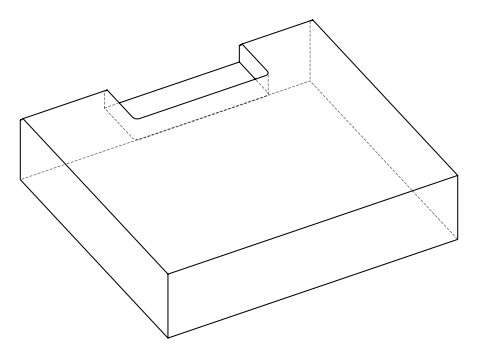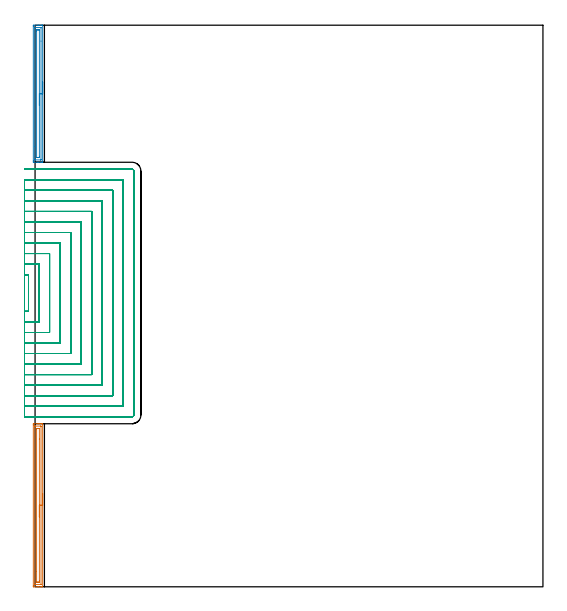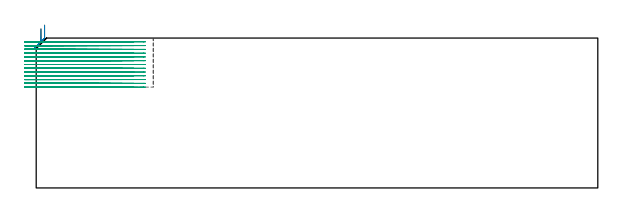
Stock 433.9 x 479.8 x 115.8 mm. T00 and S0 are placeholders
(PLAN: 3 operations, 1 tool changes, 134 min)
(1 AREA_MILL | FG_CHAMFER_SURFACE | UGT0205_001 | 3.56 min | 4638 mm3)
(2 AREA_MILL_1 | FG_CHAMFER_SURFACE_1 | UGT0205_001 | 3.03 min | 3889 mm3)
(3 MILL_SLOT | SLOT_PARTIAL_RECTANGULAR | NXT0201_011 | Follow Part, ap 3, ae 75% | 127.37 min | 764179 mm3)
(TOOL UGT0205_001 | Chamfer Mill 20 x 3 x 45 deg. | D20 FL50 Z2)
(TOOL NXT0201_011 | ENDMILL 12mm [2P460-1200-NA 1630] | D12 FL38 Z6)
(OP 1 AREA_MILL)
G17 G21 G94 G90
T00 M6
G54
G17 G0 G90 X6.5 Y79.65 S1061 M3
G43 Z125.8 H0
G94 G1 Y79.612 Z124.928 F250.
Y79.498 Z124.063
Y79.309 Z123.212
Y79.047 Z122.38
Y78.713 Z121.574
Y78.31 Z120.8
Y77.841 Z120.064
Y77.31 Z119.372
Y76.721 Z118.729
Y76.078 Z118.139
Y75.386 Z117.608
Y74.65 Z117.14
Y73.876 Z116.737
Y73.07 Z116.403
Y72.238 Z116.141
Y71.386 Z115.952
Y70.522 Z115.838
Y69.65 Z115.8
X6.501 Y0.01 Z115.799
X6.202 Y0. Z115.501
X5.709 Z115.008
X5.148 Z114.443
X3.103 Z112.4
X2.5 Z111.794
X-1.031 Y0.001 Z108.266
X-1.26 Y0.004 Z108.037
X-1.491 Y0.009 Z107.806
X-1.495 Y0.119 Z107.803
X-1.499 Y0.587 Z107.801
X-1.5 Y1.061 Z107.8
Y138.295
X-1.499 Y138.713 Z107.801
X-1.495 Y139.181 Z107.803
X-1.491 Y139.291 Z107.806
X-1.031 Y139.3 Z108.266
X2.5 Z111.794
X3.103 Z112.4
X3.383 Z112.68
X5.148 Z114.443
X5.709 Z115.008
X6.031 Z115.33
X6.203 Y139.299 Z115.502
X6.494 Y139.29 Z115.793
X6.5 Y139.158 Z115.8
Y69.65
X5.086 Z114.386
X5.085 Y2.162 Z114.385
X5.083 Y2.059 Z114.383
X5.079 Y2.016 Z114.379
X4.997 Y2.009 Z114.297
X4.631 Y2.001 Z113.931
X0.217 Y2. Z109.517
X0.018 Y2.004 Z109.318
X-0.07 Y2.01 Z109.23
X-0.084 Y2.305 Z109.216
X-0.085 Y2.369 Z109.215
Y137.138
X-0.083 Y137.241 Z109.217
X-0.079 Y137.284 Z109.221
X0.003 Y137.291 Z109.303
X0.369 Y137.299 Z109.669
X4.783 Y137.3 Z114.083
X4.982 Y137.296 Z114.282
X5.07 Y137.29 Z114.37
X5.084 Y136.995 Z114.384
X5.085 Y136.931 Z114.385
X5.086 Y69.65 Z114.386
X3.671 Z112.971
Y5.043
X3.67 Y4.752 Z112.97
X3.666 Y4.152 Z112.966
X3.664 Y4.015 Z112.964
X3.528 Y4.005 Z112.828
X3.383 Y4.002 Z112.683
X2.65 Y4. Z111.95
X1.767 Z111.067
X1.617 Y4.001 Z110.917
X1.467 Y4.003 Z110.767
X1.367 Y4.007 Z110.667
X1.336 Y4.01 Z110.636
X1.334 Y4.021 Z110.634
X1.331 Y4.055 Z110.631
X1.329 Y4.152 Z110.629
X1.328 Y13.081 Z110.628
X1.329 Y134.257 Z110.629
Y134.548
X1.334 Y135.148 Z110.634
X1.336 Y135.285 Z110.636
X1.472 Y135.295 Z110.772
X1.617 Y135.298 Z110.917
X2.35 Y135.3 Z111.65
X3.233 Z112.533
X3.383 Y135.299 Z112.683
X3.533 Y135.297 Z112.833
X3.632 Y135.293 Z112.932
X3.664 Y135.29 Z112.964
X3.666 Y135.279 Z112.966
X3.669 Y135.245 Z112.969
X3.67 Y135.148 Z112.97
X3.671 Y126.181 Z112.971
Y69.65
Y68.778 Z113.01
Y67.913 Z113.123
Y67.062 Z113.312
Y66.23 Z113.575
Y65.424 Z113.908
Y64.65 Z114.311
Y63.914 Z114.78
Y63.222 Z115.311
Y62.579 Z115.9
Y61.99 Z116.544
Y61.458 Z117.236
Y60.99 Z117.971
Y60.587 Z118.745
Y60.253 Z119.551
Y59.991 Z120.383
Y59.802 Z121.235
Y59.688 Z122.1
Y59.65 Z122.971
G0 Z125.8
M5
M2
(OP 2 AREA_MILL_1)
G17 G21 G94 G90
T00 M6
G54
G17 G0 G90 X6.5 Y431.25 S1061 M3
G43 Z125.8 H0
G94 G1 Y431.212 Z124.928 F250.
Y431.098 Z124.063
Y430.909 Z123.212
Y430.647 Z122.38
Y430.313 Z121.574
Y429.91 Z120.8
Y429.442 Z120.064
Y428.91 Z119.372
Y428.321 Z118.729
Y427.678 Z118.139
Y426.986 Z117.608
Y426.25 Z117.14
Y425.476 Z116.737
Y424.67 Z116.403
Y423.838 Z116.141
Y422.987 Z115.952
Y422.122 Z115.838
Y421.25 Z115.8
Y362.848
X6.497 Y362.708 Z115.788
X6.491 Y362.707 Z115.782
X6.188 Y362.7 Z115.487
X5.735 Z115.034
X5.148 Z114.443
X3.089 Z112.387
X2.5 Z111.795
X1.912 Z111.207
X-1.031 Y362.701 Z108.266
X-1.26 Y362.704 Z108.037
X-1.491 Y362.709 Z107.806
X-1.495 Y362.825 Z107.803
X-1.499 Y363.294 Z107.801
X-1.5 Y363.768 Z107.8
Y478.788
X-1.499 Y479.206 Z107.801
X-1.495 Y479.675 Z107.803
X-1.491 Y479.791 Z107.806
X-1.031 Y479.8 Z108.266
X2.5 Z111.795
X3.089 Z112.387
X3.383 Z112.68
X5.148 Z114.443
X5.735 Z115.034
X6.031 Z115.33
X6.189 Z115.488
X6.491 Y479.793 Z115.782
X6.497 Y479.792 Z115.788
X6.5 Y479.652 Z115.8
Y421.25
X5.086 Z114.386
X5.085 Y364.87 Z114.385
X5.083 Y364.767 Z114.383
X5.079 Y364.724 Z114.379
X5.012 Y364.71 Z114.312
X4.638 Y364.701 Z113.938
X0.225 Y364.7 Z109.525
X0.019 Y364.704 Z109.319
X-0.075 Y364.71 Z109.225
X-0.085 Y365.013 Z109.215
X-0.086 Y376.361 Z109.214
X-0.085 Y477.63 Z109.215
X-0.083 Y477.733 Z109.217
X-0.079 Y477.777 Z109.221
X-0.012 Y477.79 Z109.288
X0.362 Y477.799 Z109.662
X4.775 Y477.8 Z114.075
X4.981 Y477.796 Z114.281
X5.075 Y477.79 Z114.375
X5.085 Y477.487 Z114.385
X5.086 Y466.217 Z114.386
Y421.25
X3.671 Z112.971
Y367.752
X3.67 Y367.461 Z112.97
X3.666 Y366.86 Z112.966
X3.664 Y366.724 Z112.964
X3.534 Y366.708 Z112.834
X3.383 Y366.704 Z112.683
X2.659 Y366.7 Z111.959
X2.5 Z111.8
X1.776 Z111.076
X1.617 Y366.701 Z110.917
X1.459 Y366.705 Z110.759
X1.354 Y366.71 Z110.654
X1.334 Y366.716 Z110.634
X1.333 Y366.729 Z110.633
X1.33 Y366.763 Z110.63
X1.329 Y366.86 Z110.629
Y474.748
Y475.039
X1.334 Y475.64 Z110.634
X1.335 Y475.776 Z110.635
X1.466 Y475.792 Z110.766
X1.617 Y475.796 Z110.917
X2.341 Y475.8 Z111.641
X2.5 Z111.8
X3.224 Z112.524
X3.383 Y475.799 Z112.683
X3.541 Y475.795 Z112.841
X3.646 Y475.79 Z112.946
X3.666 Y475.784 Z112.966
X3.667 Y475.771 Z112.967
X3.67 Y475.737 Z112.97
X3.671 Y475.64 Z112.971
Y421.25
Y420.378 Z113.009
Y419.514 Z113.123
Y418.662 Z113.312
Y417.83 Z113.575
Y417.024 Z113.908
Y416.25 Z114.311
Y415.514 Z114.78
Y414.822 Z115.311
Y414.179 Z115.9
Y413.59 Z116.544
Y413.059 Z117.236
Y412.59 Z117.971
Y412.187 Z118.745
Y411.853 Z119.551
Y411.591 Z120.383
Y411.402 Z121.235
Y411.288 Z122.1
Y411.25 Z122.971
G0 Z125.8
M5
M2
(OP 3 MILL_SLOT)
G17 G21 G94 G90
T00 M6
G54
G17 G0 G90 X-9. Y235.3 S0 M3
G43 Z125.8 H1
Z112.885
G94 G1 X-6. Y235.301 F250.
G2 X-5.6 Y235.3 R90. F500.
G1 Y266.7
G2 X-6. Y266.699 R90.
G1 X-9. Y266.7 F250.
Y226.3
X-6.
X3.4 F500.
Y275.7
X-6.
X-9. Y275.701 F250.
Y217.299
X-6. Y217.3
X12.4 F500.
Y284.7
X-6.
X-9. Y284.701 F250.
Y208.299
X-6. Y208.3
X21.4 F500.
Y293.7
X-6.
X-9. Y293.701 F250.
Y199.299
X-6. Y199.3
X30.4 F500.
Y302.7
X-6.
X-9. Y302.701 F250.
Y190.299
X-6. Y190.3
X39.4 F500.
Y311.7
X-6.
X-9. Y311.701 F250.
Y181.299
X-6. Y181.3
X48.4 F500.
Y320.7
X-6.
X-9. Y320.701 F250.
Y172.299
X-6. Y172.3
X57.4 F500.
Y329.7
X-6.
X-9. Y329.702 F250.
Y163.298
X-6. Y163.3
X66.4 F500.
Y338.7
X-6.
X-9. Y338.703 F250.
Y154.296
X-6. Y154.3
X75.4 F500.
Y347.7
X-6.
X-9. Y347.706 F250.
X-8.987 Y145.3
X-5.987
X82.9 F500.
G3 X84.4 Y146.8 R1.5
G1 Y355.2
G3 X82.9 Y356.7 R1.5
G1 X-5.983
X-8.983 F250.
G0 X-9. Y235.301 Z109.969
G1 X-6.
G2 X-5.6 Y235.3 R90. F500.
G1 Y266.7
G2 X-6. Y266.699 R90.
G1 X-9. F250.
Y226.3
X-6.
X3.4 F500.
Y275.7
X-6.
X-9. F250.
Y217.3
X-6.
X12.4 F500.
Y284.7
X-6.
X-9. F250.
Y208.3
X-6.
X21.4 F500.
Y293.7
X-6.
X-9. F250.
Y199.3
X-6.
X30.4 F500.
Y302.7
X-6.
X-9. F250.
Y190.3
X-6.
X39.4 F500.
Y311.7
X-6.
X-9. F250.
Y181.3
X-6.
X48.4 F500.
Y320.7
X-6.
X-9. F250.
Y172.3
X-6.
X57.4 F500.
Y329.7
X-6.
X-9. F250.
Y163.3
X-6.
X66.4 F500.
Y338.7
X-6.
X-9. F250.
Y154.3
X-6.
X75.4 F500.
Y347.7
X-6.
X-9. F250.
Y145.3
X-6.
X82.9 F500.
G3 X84.4 Y146.8 R1.5
G1 Y355.2
G3 X82.9 Y356.7 R1.5
G1 X-6.
X-9. F250.
G0 Y235.301 Z107.054
G1 X-6.
G2 X-5.6 Y235.3 R90. F500.
G1 Y266.7
G2 X-6. Y266.699 R90.
G1 X-9. F250.
Y226.3
X-6.
X3.4 F500.
Y275.7
X-6.
X-9. F250.
Y217.3
X-6.
X12.4 F500.
Y284.7
X-6.
X-9. F250.
Y208.3
X-6.
X21.4 F500.
Y293.7
X-6.
X-9. F250.
Y199.3
X-6.
X30.4 F500.
Y302.7
X-6.
X-9. F250.
Y190.3
X-6.
X39.4 F500.
Y311.7
X-6.
X-9. F250.
Y181.3
X-6.
X48.4 F500.
Y320.7
X-6.
X-9. F250.
Y172.3
X-6.
X57.4 F500.
Y329.7
X-6.
X-9. F250.
Y163.3
X-6.
X66.4 F500.
Y338.7
X-6.
X-9. F250.
Y154.3
X-6.
X75.4 F500.
Y347.7
X-6.
X-9. F250.
Y145.3
X-6.
X82.9 F500.
G3 X84.4 Y146.8 R1.5
G1 Y355.2
G3 X82.9 Y356.7 R1.5
G1 X-6.
X-9. F250.
G0 Y235.301 Z104.138
G1 X-6.
G2 X-5.6 Y235.3 R90. F500.
G1 Y266.7
G2 X-6. Y266.699 R90.
G1 X-9. F250.
Y226.3
X-6.
X3.4 F500.
Y275.7
X-6.
X-9. F250.
Y217.3
X-6.
X12.4 F500.
Y284.7
X-6.
X-9. F250.
Y208.3
X-6.
X21.4 F500.
Y293.7
X-6.
X-9. F250.
Y199.3
X-6.
X30.4 F500.
Y302.7
X-6.
X-9. F250.
Y190.3
X-6.
X39.4 F500.
Y311.7
X-6.
X-9. F250.
Y181.3
X-6.
X48.4 F500.
Y320.7
X-6.
X-9. F250.
Y172.3
X-6.
X57.4 F500.
Y329.7
X-6.
X-9. F250.
Y163.3
X-6.
X66.4 F500.
Y338.7
X-6.
X-9. F250.
Y154.3
X-6.
X75.4 F500.
Y347.7
X-6.
X-9. F250.
Y145.3
X-6.
X82.9 F500.
G3 X84.4 Y146.8 R1.5
G1 Y355.2
G3 X82.9 Y356.7 R1.5
G1 X-6.
X-9. F250.
G0 Y235.301 Z101.223
G1 X-6.
G2 X-5.6 Y235.3 R90. F500.
G1 Y266.7
G2 X-6. Y266.699 R90.
G1 X-9. F250.
Y226.3
X-6.
X3.4 F500.
Y275.7
X-6.
X-9. F250.
Y217.3
X-6.
X12.4 F500.
Y284.7
X-6.
X-9. F250.
Y208.3
X-6.
X21.4 F500.
Y293.7
X-6.
X-9. F250.
Y199.3
X-6.
X30.4 F500.
Y302.7
X-6.
X-9. F250.
Y190.3
X-6.
X39.4 F500.
Y311.7
X-6.
X-9. F250.
Y181.3
X-6.
X48.4 F500.
Y320.7
X-6.
X-9. F250.
Y172.3
X-6.
X57.4 F500.
Y329.7
X-6.
X-9. F250.
Y163.3
X-6.
X66.4 F500.
Y338.7
X-6.
X-9. F250.
Y154.3
X-6.
X75.4 F500.
Y347.7
X-6.
X-9. F250.
Y145.3
X-6.
X82.9 F500.
G3 X84.4 Y146.8 R1.5
G1 Y355.2
G3 X82.9 Y356.7 R1.5
G1 X-6.
X-9. F250.
G0 Y235.301 Z98.308
G1 X-6.
G2 X-5.6 Y235.3 R90. F500.
G1 Y266.7
G2 X-6. Y266.699 R90.
G1 X-9. F250.
Y226.3
X-6.
X3.4 F500.
Y275.7
X-6.
X-9. F250.
Y217.3
X-6.
X12.4 F500.
Y284.7
X-6.
X-9. F250.
Y208.3
X-6.
X21.4 F500.
Y293.7
X-6.
X-9. F250.
Y199.3
X-6.
X30.4 F500.
Y302.7
X-6.
X-9. F250.
Y190.3
X-6.
X39.4 F500.
Y311.7
X-6.
X-9. F250.
Y181.3
X-6.
X48.4 F500.
Y320.7
X-6.
X-9. F250.
Y172.3
X-6.
X57.4 F500.
Y329.7
X-6.
X-9. F250.
Y163.3
X-6.
X66.4 F500.
Y338.7
X-6.
X-9. F250.
Y154.3
X-6.
X75.4 F500.
Y347.7
X-6.
X-9. F250.
Y145.3
X-6.
X82.9 F500.
G3 X84.4 Y146.8 R1.5
G1 Y355.2
G3 X82.9 Y356.7 R1.5
G1 X-6.
X-9. F250.
G0 Y235.301 Z95.392
G1 X-6.
G2 X-5.6 Y235.3 R90. F500.
G1 Y266.7
G2 X-6. Y266.699 R90.
G1 X-9. F250.
Y226.3
X-6.
X3.4 F500.
Y275.7
X-6.
X-9. F250.
Y217.3
X-6.
X12.4 F500.
Y284.7
X-6.
X-9. F250.
Y208.3
X-6.
X21.4 F500.
Y293.7
X-6.
X-9. F250.
Y199.3
X-6.
X30.4 F500.
Y302.7
X-6.
X-9. F250.
Y190.3
X-6.
X39.4 F500.
Y311.7
X-6.
X-9. F250.
Y181.3
X-6.
X48.4 F500.
Y320.7
X-6.
X-9. F250.
Y172.3
X-6.
X57.4 F500.
Y329.7
X-6.
X-9. F250.
Y163.3
X-6.
X66.4 F500.
Y338.7
X-6.
X-9. F250.
Y154.3
X-6.
X75.4 F500.
Y347.7
X-6.
X-9. F250.
Y145.3
X-6.
X82.9 F500.
G3 X84.4 Y146.8 R1.5
G1 Y355.2
G3 X82.9 Y356.7 R1.5
G1 X-6.
X-9. F250.
G0 Y235.301 Z92.477
G1 X-6.
G2 X-5.6 Y235.3 R90. F500.
G1 Y266.7
G2 X-6. Y266.699 R90.
G1 X-9. F250.
Y226.3
X-6.
X3.4 F500.
Y275.7
X-6.
X-9. F250.
Y217.3
X-6.
X12.4 F500.
Y284.7
X-6.
X-9. F250.
Y208.3
X-6.
X21.4 F500.
Y293.7
X-6.
X-9. F250.
Y199.3
X-6.
X30.4 F500.
Y302.7
X-6.
X-9. F250.
Y190.3
X-6.
X39.4 F500.
Y311.7
X-6.
X-9. F250.
Y181.3
X-6.
X48.4 F500.
Y320.7
X-6.
X-9. F250.
Y172.3
X-6.
X57.4 F500.
Y329.7
X-6.
X-9. F250.
Y163.3
X-6.
X66.4 F500.
Y338.7
X-6.
X-9. F250.
Y154.3
X-6.
X75.4 F500.
Y347.7
X-6.
X-9. F250.
Y145.3
X-6.
X82.9 F500.
G3 X84.4 Y146.8 R1.5
G1 Y355.2
G3 X82.9 Y356.7 R1.5
G1 X-6.
X-9. F250.
G0 Y235.301 Z89.562
G1 X-6.
G2 X-5.6 Y235.3 R90. F500.
G1 Y266.7
G2 X-6. Y266.699 R90.
G1 X-9. F250.
Y226.3
X-6.
X3.4 F500.
Y275.7
X-6.
X-9. F250.
Y217.3
X-6.
X12.4 F500.
Y284.7
X-6.
X-9. F250.
Y208.3
X-6.
X21.4 F500.
Y293.7
X-6.
X-9. F250.
Y199.3
X-6.
X30.4 F500.
Y302.7
X-6.
X-9. F250.
Y190.3
X-6.
X39.4 F500.
Y311.7
X-6.
X-9. F250.
Y181.3
X-6.
X48.4 F500.
Y320.7
X-6.
X-9. F250.
Y172.3
X-6.
X57.4 F500.
Y329.7
X-6.
X-9. F250.
Y163.3
X-6.
X66.4 F500.
Y338.7
X-6.
X-9. F250.
Y154.3
X-6.
X75.4 F500.
Y347.7
X-6.
X-9. F250.
Y145.3
X-6.
X82.9 F500.
G3 X84.4 Y146.8 R1.5
G1 Y355.2
G3 X82.9 Y356.7 R1.5
G1 X-6.
X-9. F250.
G0 Y235.301 Z86.646
G1 X-6.
G2 X-5.6 Y235.3 R90. F500.
G1 Y266.7
G2 X-6. Y266.699 R90.
G1 X-9. F250.
Y226.3
X-6.
X3.4 F500.
Y275.7
X-6.
X-9. F250.
Y217.3
X-6.
X12.4 F500.
Y284.7
X-6.
X-9. F250.
Y208.3
X-6.
X21.4 F500.
Y293.7
X-6.
X-9. F250.
Y199.3
X-6.
X30.4 F500.
Y302.7
X-6.
X-9. F250.
Y190.3
X-6.
X39.4 F500.
Y311.7
X-6.
X-9. F250.
Y181.3
X-6.
X48.4 F500.
Y320.7
X-6.
X-9. F250.
Y172.3
X-6.
X57.4 F500.
Y329.7
X-6.
X-9. F250.
Y163.3
X-6.
X66.4 F500.
Y338.7
X-6.
X-9. F250.
Y154.3
X-6.
X75.4 F500.
Y347.7
X-6.
X-9. F250.
Y145.3
X-6.
X82.9 F500.
G3 X84.4 Y146.8 R1.5
G1 Y355.2
G3 X82.9 Y356.7 R1.5
G1 X-6.
X-9. F250.
G0 Y235.301 Z83.731
G1 X-6.
G2 X-5.6 Y235.3 R90. F500.
G1 Y266.7
G2 X-6. Y266.699 R90.
G1 X-9. F250.
Y226.3
X-6.
X3.4 F500.
Y275.7
X-6.
X-9. F250.
Y217.3
X-6.
X12.4 F500.
Y284.7
X-6.
X-9. F250.
Y208.3
X-6.
X21.4 F500.
Y293.7
X-6.
X-9. F250.
Y199.3
X-6.
X30.4 F500.
Y302.7
X-6.
X-9. F250.
Y190.3
X-6.
X39.4 F500.
Y311.7
X-6.
X-9. F250.
Y181.3
X-6.
X48.4 F500.
Y320.7
X-6.
X-9. F250.
Y172.3
X-6.
X57.4 F500.
Y329.7
X-6.
X-9. F250.
Y163.3
X-6.
X66.4 F500.
Y338.7
X-6.
X-9. F250.
Y154.3
X-6.
X75.4 F500.
Y347.7
X-6.
X-9. F250.
Y145.3
X-6.
X82.9 F500.
G3 X84.4 Y146.8 R1.5
G1 Y355.2
G3 X82.9 Y356.7 R1.5
G1 X-6.
X-9. F250.
G0 Y235.301 Z80.815
G1 X-6.
G2 X-5.6 Y235.3 R90. F500.
G1 Y266.7
G2 X-6. Y266.699 R90.
G1 X-9. F250.
Y226.3
X-6.
X3.4 F500.
Y275.7
X-6.
X-9. F250.
Y217.3
X-6.
X12.4 F500.
Y284.7
X-6.
X-9. F250.
Y208.3
X-6.
X21.4 F500.
Y293.7
X-6.
X-9. F250.
Y199.3
X-6.
X30.4 F500.
Y302.7
X-6.
X-9. F250.
Y190.3
X-6.
X39.4 F500.
Y311.7
X-6.
X-9. F250.
Y181.3
X-6.
X48.4 F500.
Y320.7
X-6.
X-9. F250.
Y172.3
X-6.
X57.4 F500.
Y329.7
X-6.
X-9. F250.
Y163.3
X-6.
X66.4 F500.
Y338.7
X-6.
X-9. F250.
Y154.3
X-6.
X75.4 F500.
Y347.7
X-6.
X-9. F250.
Y145.3
X-6.
X82.9 F500.
G3 X84.4 Y146.8 R1.5
G1 Y355.2
G3 X82.9 Y356.7 R1.5
G1 X-6.
X-9. F250.
G0 Y235.301 Z77.9
G1 X-6.
G2 X-5.6 Y235.3 R90. F500.
G1 Y266.7
G2 X-6. Y266.699 R90.
G1 X-9. F250.
Y226.3
X-6.
X3.4 F500.
Y275.7
X-6.
X-9. F250.
Y217.3
X-6.
X12.4 F500.
Y284.7
X-6.
X-9. F250.
Y208.3
X-6.
X21.4 F500.
Y293.7
X-6.
X-9. F250.
Y199.3
X-6.
X30.4 F500.
Y302.7
X-6.
X-9. F250.
Y190.3
X-6.
X39.4 F500.
Y311.7
X-6.
X-9. F250.
Y181.3
X-6.
X48.4 F500.
Y320.7
X-6.
X-9. F250.
Y172.3
X-6.
X57.4 F500.
Y329.7
X-6.
X-9. F250.
Y163.3
X-6.
X66.4 F500.
Y338.7
X-6.
X-9. F250.
Y154.3
X-6.
X75.4 F500.
Y347.7
X-6.
X-9. F250.
Y145.3
X-6.
X82.9 F500.
G3 X84.4 Y146.8 R1.5
G1 Y355.2
G3 X82.9 Y356.7 R1.5
G1 X-6.
X-9. F250.
G0 Z125.8
M5
M2
